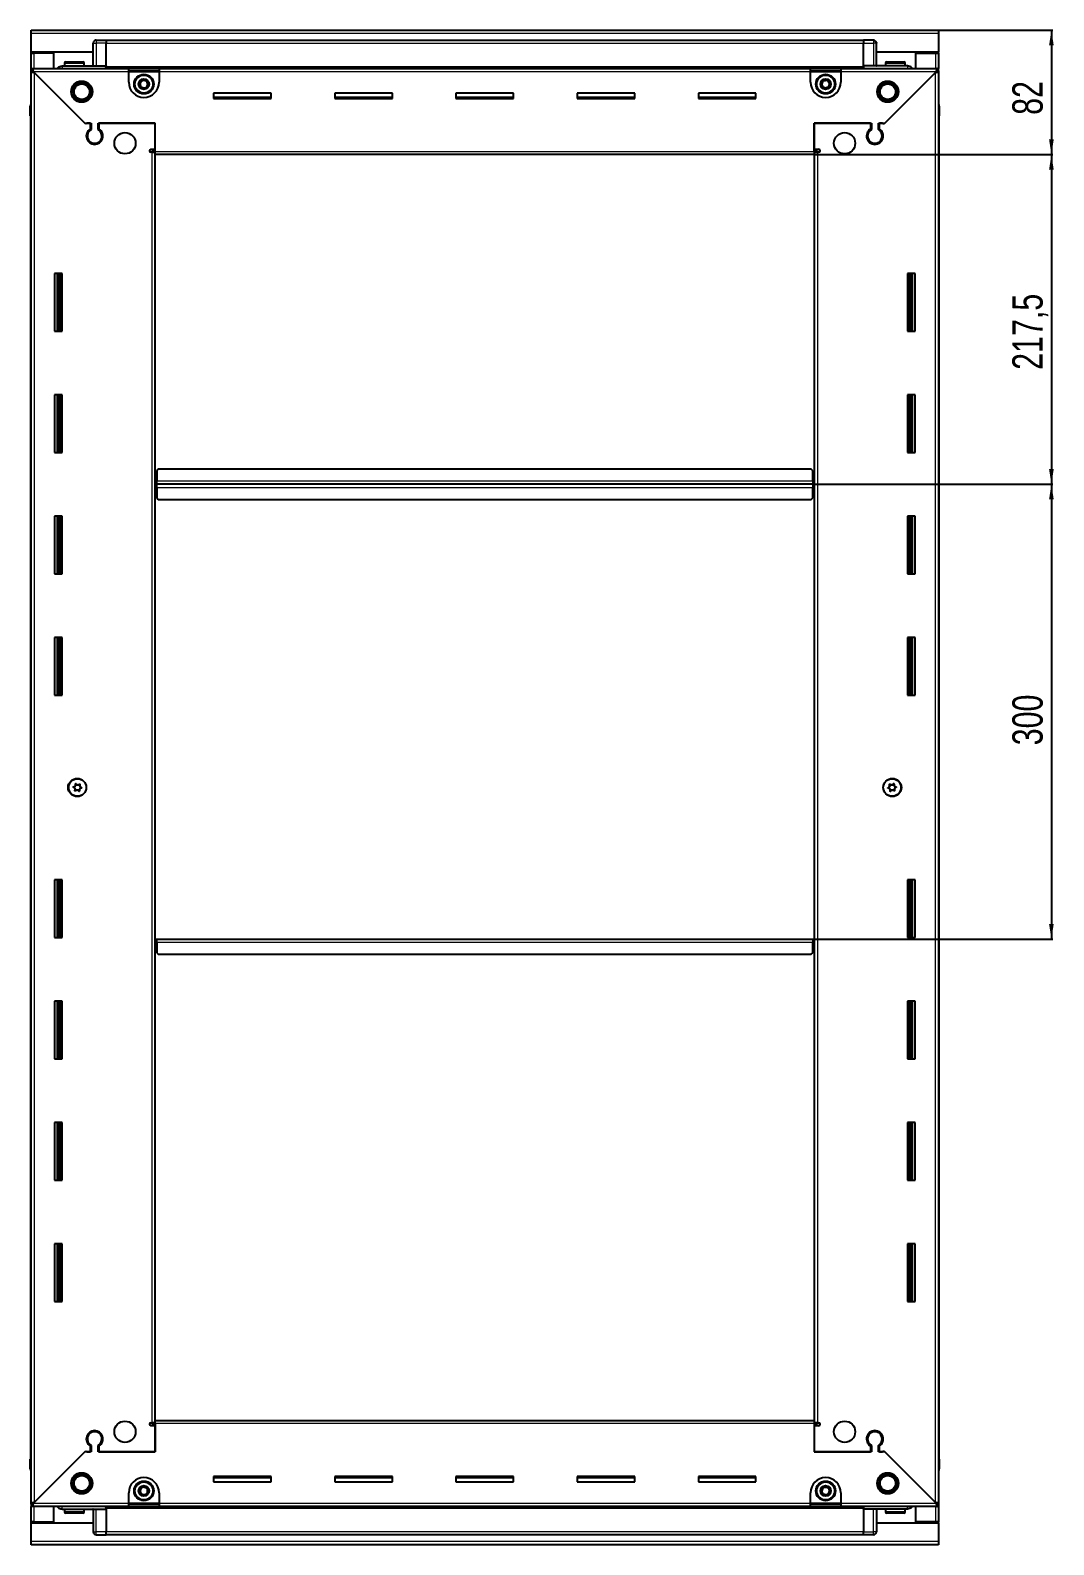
# Model space of a CAD drawing. Header units: millimetres. Extents: x 877 to 2831, y 216 to 1828.
# Drawn here: x 2156 to 2831, y 649 to 1648 of the extents above; entities that cross this region are included whole.
import ezdxf

# ---------------------------------------------------------------- set-up
doc = ezdxf.new("R2010")
doc.units = ezdxf.units.MM
doc.layers.add('FORMAT', color=7, linetype='Continuous')
doc.styles.add('SLDTEXTSTYLE0', font='TXT', dxfattribs={"width": 0.75})
doc.dimstyles.new('SLDDIMSTYLE0', dxfattribs={"dimtxt": 20, "dimasz": 10, "dimexe": 0, "dimexo": 0.0625, "dimgap": 5, "dimtad": 2, "dimdec": 1, "dimrnd": 1e-09, "dimzin": 12, "dimdsep": 46, "dimtxsty": 'SLDTEXTSTYLE0', "dimsah": 1, "dimcen": 0.09, "dimadec": 0, "dimazin": 3, "dimtfac": 1, "dimtofl": 0, "dimtmove": 0, "dimatfit": 3, "dimfxl": 0, "dimfrac": 2, "dimtolj": 1, "dimtzin": 12, "dimarcsym": 0})

# ---------------------------------------------------------------- blocks, each defined once
blk = doc.blocks.new('_D_6')
at = {"layer": 'FORMAT'}
for p, q in [((2755.36, 1647.66), (2830.85, 1647.66)), ((2829.85, 1647.66), (2829.85, 1565.66)), ((2673.36, 1565.66), (2830.85, 1565.66))]:
    blk.add_line(p, q, dxfattribs=at)
for points in [[(2829.85, 1647.66), (2828.31, 1637.66), (2831.39, 1637.66)], [(2829.85, 1565.66), (2831.39, 1575.66), (2828.31, 1575.66)]]:
    blk.add_solid(points, dxfattribs=at)
at = {"layer": 'FORMAT', "insert": (2804.07, 1591.88), "char_height": 20, "attachment_point": 1, "rotation": 90, "style": 'SLDTEXTSTYLE0'}
blk.add_mtext('82', dxfattribs=at)
blk = doc.blocks.new('_D_7')
at = {"layer": 'FORMAT'}
for p, q in [((2673.36, 1565.66), (2830.85, 1565.66)), ((2829.85, 1565.66), (2829.85, 1348.16)), ((2672.36, 1348.16), (2830.85, 1348.16))]:
    blk.add_line(p, q, dxfattribs=at)
for points in [[(2829.85, 1565.66), (2828.31, 1555.66), (2831.39, 1555.66)], [(2829.85, 1348.16), (2831.39, 1358.16), (2828.31, 1358.16)]]:
    blk.add_solid(points, dxfattribs=at)
at = {"layer": 'FORMAT', "insert": (2804.07, 1423.66), "char_height": 20, "attachment_point": 1, "rotation": 90, "style": 'SLDTEXTSTYLE0'}
blk.add_mtext('217,5', dxfattribs=at)
blk = doc.blocks.new('_D_8')
at = {"layer": 'FORMAT'}
for p, q in [((2672.36, 1348.16), (2830.85, 1348.16)), ((2829.85, 1348.16), (2829.85, 1048.16)), ((2672.36, 1048.16), (2830.85, 1048.16))]:
    blk.add_line(p, q, dxfattribs=at)
for points in [[(2829.85, 1348.16), (2828.31, 1338.16), (2831.39, 1338.16)], [(2829.85, 1048.16), (2831.39, 1058.16), (2828.31, 1058.16)]]:
    blk.add_solid(points, dxfattribs=at)
at = {"layer": 'FORMAT', "insert": (2804.07, 1175.99), "char_height": 20, "attachment_point": 1, "rotation": 90, "style": 'SLDTEXTSTYLE0'}
blk.add_mtext('300', dxfattribs=at)

msp = doc.modelspace()

# ---------------------------------------------------------------- linework, layer by layer
at = {"color": 7, "linetype": 'Continuous', "lineweight": 25}
for p, q in [((2156.35, 1645.56), (2156.35, 1647.66)), ((2156.35, 1647.66), (2755.35, 1647.66)), ((2156.35, 1633.16), (2156.35, 1645.56)), ((2197.35, 1624.16), (2197.35, 1639.16)), ((2198.03, 1640.66), (2198.03, 1640.66)), ((2199.35, 1641.16), (2205.85, 1641.16)), ((2199.35, 1641.16), (2205.85, 1641.16)), ((2205.85, 1641.16), (2205.85, 1641.16)), ((2205.85, 1641.16), (2205.85, 1641.16)), ((2205.85, 1641.16), (2205.85, 1639.16)), ((2705.85, 1641.01), (2205.85, 1641.01)), ((2205.85, 1624.16), (2205.85, 1639.16)), ((2705.85, 1641.16), (2705.85, 1641.16)), ((2712.35, 1641.16), (2705.85, 1641.16)), ((2712.35, 1641.16), (2705.85, 1641.16)), ((2705.85, 1641.16), (2705.85, 1639.16)), ((2705.85, 1624.16), (2705.85, 1639.16)), ((2714.35, 1639.16), (2714.35, 1639.16)), ((2714.35, 1624.16), (2714.35, 1639.16)), ((2755.35, 1647.66), (2755.35, 1645.56)), ((2755.35, 1645.56), (2755.35, 1633.16)), ((2197.35, 1633.16), (2156.35, 1633.16)), ((2156.35, 1632.66), (2156.35, 1633.16)), ((2156.35, 1622.41), (2156.35, 1632.66)), ((2156.35, 1632.66), (2158.45, 1632.66)), ((2157.85, 1632.66), (2157.85, 1633.16)), ((2171.35, 1632.66), (2158.45, 1632.66)), ((2171.35, 1622.41), (2171.35, 1632.66)), ((2755.35, 1633.16), (2714.35, 1633.16)), ((2740.35, 1622.41), (2740.35, 1632.66)), ((2740.35, 1632.66), (2753.25, 1632.66)), ((2753.25, 1632.66), (2755.35, 1632.66)), ((2753.85, 1632.66), (2753.85, 1633.16)), ((2755.35, 1632.66), (2755.35, 1633.16)), ((2755.35, 1632.66), (2755.35, 1622.41)), ((2156.35, 1620.91), (2156.35, 1622.41)), ((2156.35, 1622.41), (2157.35, 1622.41)), ((2156.35, 1620.41), (2156.35, 1620.91)), ((2156.35, 1620.91), (2157.35, 1620.91)), ((2156.35, 675.91), (2156.35, 1620.41)), ((2157.85, 1620.41), (2156.35, 1620.41)), ((2157.35, 1620.91), (2157.35, 1622.41)), ((2157.35, 1622.41), (2220.85, 1622.41)), ((2157.95, 1620.31), (2191.85, 1586.41)), ((2192.55, 1585.71), (2158.45, 1619.81)), ((2176.85, 1624.16), (2205.85, 1624.16)), ((2178.35, 1626.06), (2178.35, 1624.16)), ((2179.15, 1626.86), (2190.55, 1626.86)), ((2191.35, 1624.16), (2191.35, 1626.06)), ((2205.78, 1622.41), (2205.85, 1624.13)), ((2205.85, 1624.16), (2205.85, 1623.66)), ((2205.85, 1623.01), (2705.85, 1623.01)), ((2220.85, 1620.31), (2220.85, 1622.41)), ((2220.85, 1622.41), (2240.85, 1622.41)), ((2220.85, 1620.91), (2240.85, 1620.91)), ((2220.85, 1613.41), (2220.85, 1620.31)), ((2240.85, 1622.41), (2670.85, 1622.41)), ((2240.85, 1622.41), (2240.85, 1620.31)), ((2240.85, 1620.31), (2240.85, 1613.41)), ((2670.85, 1620.31), (2670.85, 1622.41)), ((2670.85, 1622.41), (2690.85, 1622.41)), ((2670.85, 1620.91), (2690.85, 1620.91)), ((2670.85, 1613.41), (2670.85, 1620.31)), ((2690.85, 1622.41), (2754.35, 1622.41)), ((2690.85, 1622.41), (2690.85, 1620.31)), ((2690.85, 1620.31), (2690.85, 1613.41)), ((2705.85, 1624.16), (2705.85, 1623.66)), ((2734.85, 1624.16), (2705.85, 1624.16)), ((2705.85, 1624.13), (2705.93, 1622.41)), ((2753.25, 1619.81), (2719.15, 1585.71)), ((2719.85, 1586.41), (2753.75, 1620.31)), ((2720.35, 1626.06), (2720.35, 1624.16)), ((2721.15, 1626.86), (2732.55, 1626.86)), ((2733.35, 1624.16), (2733.35, 1626.06)), ((2753.85, 1620.41), (2755.35, 1620.41)), ((2754.35, 1620.91), (2754.35, 1622.41)), ((2754.35, 1622.41), (2755.35, 1622.41)), ((2754.35, 1620.91), (2755.35, 1620.91)), ((2755.35, 1620.91), (2755.35, 1622.41)), ((2755.35, 1620.91), (2755.35, 1620.41)), ((2755.35, 1620.41), (2755.35, 675.91)), ((2314.85, 1606.16), (2276.85, 1606.16)), ((2276.85, 1606.16), (2276.85, 1602.66)), ((2314.85, 1603.41), (2276.85, 1603.41)), ((2276.85, 1602.66), (2314.85, 1602.66)), ((2314.85, 1602.66), (2314.85, 1606.16)), ((2394.85, 1606.16), (2356.85, 1606.16)), ((2356.85, 1606.16), (2356.85, 1602.66)), ((2394.85, 1603.41), (2356.85, 1603.41)), ((2356.85, 1602.66), (2394.85, 1602.66)), ((2394.85, 1602.66), (2394.85, 1606.16)), ((2474.85, 1606.16), (2436.85, 1606.16)), ((2436.85, 1606.16), (2436.85, 1602.66)), ((2474.85, 1603.41), (2436.85, 1603.41)), ((2436.85, 1602.66), (2474.85, 1602.66)), ((2474.85, 1602.66), (2474.85, 1606.16)), ((2554.85, 1606.16), (2516.85, 1606.16)), ((2516.85, 1606.16), (2516.85, 1602.66)), ((2554.85, 1603.41), (2516.85, 1603.41)), ((2516.85, 1602.66), (2554.85, 1602.66)), ((2554.85, 1602.66), (2554.85, 1606.16)), ((2634.85, 1606.16), (2596.85, 1606.16)), ((2596.85, 1606.16), (2596.85, 1602.66)), ((2634.85, 1603.41), (2596.85, 1603.41)), ((2596.85, 1602.66), (2634.85, 1602.66)), ((2634.85, 1602.66), (2634.85, 1606.16)), ((2755.35, 1598.98), (2755.35, 1598.98)), ((2155.85, 1597.66), (2155.85, 1591.16)), ((2155.85, 1591.16), (2155.85, 1597.66)), ((2155.85, 1591.16), (2155.85, 1591.16)), ((2156.35, 1591.16), (2155.85, 1591.16)), ((2156, 1591.16), (2156, 705.16)), ((2755.35, 1591.16), (2755.85, 1591.16)), ((2755.7, 705.16), (2755.7, 1591.16)), ((2755.85, 1597.66), (2755.85, 1591.16)), ((2755.85, 1591.16), (2755.85, 1597.66)), ((2755.85, 1591.16), (2755.85, 1591.16)), ((2755.85, 1591.16), (2755.85, 1591.16)), ((2191.85, 1586.41), (2196.05, 1586.41)), ((2193.25, 1586.41), (2192.55, 1585.71)), ((2195.35, 1586.41), (2193.25, 1586.41)), ((2195.35, 1586.41), (2195.35, 1582.52)), ((2196.05, 1586.41), (2196.05, 1582.12)), ((2200.65, 1586.41), (2238.35, 1586.41)), ((2200.65, 1582.12), (2200.65, 1586.41)), ((2201.35, 1582.52), (2201.35, 1586.41)), ((2238.35, 1586.41), (2201.35, 1586.41)), ((2238.35, 1567.76), (2238.35, 1586.41)), ((2238.35, 1569.16), (2238.35, 1586.41)), ((2673.35, 1586.41), (2711.05, 1586.41)), ((2673.35, 1567.76), (2673.35, 1586.41)), ((2673.35, 1586.41), (2673.35, 1569.16)), ((2710.35, 1586.41), (2673.35, 1586.41)), ((2710.35, 1586.41), (2710.35, 1582.52)), ((2711.05, 1586.41), (2711.05, 1582.12)), ((2715.65, 1586.41), (2719.85, 1586.41)), ((2715.65, 1582.12), (2715.65, 1586.41)), ((2718.45, 1586.41), (2716.35, 1586.41)), ((2716.35, 1582.52), (2716.35, 1586.41)), ((2719.15, 1585.71), (2718.45, 1586.41)), ((2196.35, 1573.55), (2196.35, 1572.79)), ((2235.5, 1569.16), (2238.35, 1569.16)), ((2673.35, 1569.16), (2676.2, 1569.16)), ((2715.35, 1573.55), (2715.35, 1572.79)), ((2236.25, 1567.16), (2235.5, 1567.16)), ((2236.25, 1567.16), (2238.35, 1567.16)), ((2238.35, 1568.16), (2236.35, 1568.16)), ((2236.35, 1568.16), (2236.35, 1567.16)), ((2238.35, 1565.66), (2238.35, 1567.76)), ((2673.35, 1565.66), (2238.35, 1565.66)), ((2238.35, 730.66), (2238.35, 1565.66)), ((2675.35, 1568.16), (2673.35, 1568.16)), ((2673.35, 1567.76), (2673.35, 1565.66)), ((2673.35, 1567.16), (2675.45, 1567.16)), ((2673.35, 1565.66), (2673.35, 730.66)), ((2675.35, 1567.16), (2675.35, 1568.16)), ((2676.2, 1567.16), (2675.45, 1567.16)), ((2176.85, 1487.16), (2171.85, 1487.16)), ((2171.85, 1487.16), (2171.85, 1449.16)), ((2174, 1449.16), (2174, 1487.16)), ((2175.79, 1449.16), (2175.79, 1487.16)), ((2175.83, 1449.16), (2175.83, 1487.16)), ((2176.85, 1449.16), (2176.85, 1487.16)), ((2734.85, 1487.16), (2734.85, 1449.16)), ((2739.85, 1487.16), (2734.85, 1487.16)), ((2735.87, 1487.16), (2735.87, 1449.16)), ((2735.91, 1487.16), (2735.91, 1449.16)), ((2737.7, 1487.16), (2737.7, 1449.16)), ((2739.85, 1449.16), (2739.85, 1487.16)), ((2171.85, 1449.16), (2176.85, 1449.16)), ((2734.85, 1449.16), (2739.85, 1449.16)), ((2176.85, 1407.16), (2171.85, 1407.16)), ((2171.85, 1407.16), (2171.85, 1369.16)), ((2174, 1369.16), (2174, 1407.16)), ((2175.79, 1369.16), (2175.79, 1407.16)), ((2175.83, 1369.16), (2175.83, 1407.16)), ((2176.85, 1369.16), (2176.85, 1407.16)), ((2734.85, 1407.16), (2734.85, 1369.16)), ((2739.85, 1407.16), (2734.85, 1407.16)), ((2735.87, 1407.16), (2735.87, 1369.16)), ((2735.91, 1407.16), (2735.91, 1369.16)), ((2737.7, 1407.16), (2737.7, 1369.16)), ((2739.85, 1369.16), (2739.85, 1407.16)), ((2171.85, 1369.16), (2176.85, 1369.16)), ((2734.85, 1369.16), (2739.85, 1369.16)), ((2239.35, 1351.01), (2239.1, 1351.01)), ((2239.1, 1351.01), (2239.1, 1348.16)), ((2240.35, 1358.16), (2239.35, 1357.16)), ((2239.35, 1357.16), (2239.35, 1350.26)), ((2239.35, 1348.16), (2239.35, 1350.26)), ((2671.35, 1358.16), (2240.35, 1358.16)), ((2672.35, 1357.16), (2671.35, 1358.16)), ((2672.35, 1350.26), (2672.35, 1357.16)), ((2672.6, 1351.01), (2672.35, 1351.01)), ((2672.35, 1350.26), (2672.35, 1348.16)), ((2672.6, 1348.16), (2672.6, 1351.01)), ((2239.1, 1348.16), (2238.35, 1348.16)), ((2239.1, 1348.16), (2239.1, 1345.31)), ((2239.1, 1345.31), (2239.35, 1345.31)), ((2239.35, 1346.06), (2239.35, 1348.16)), ((2672.35, 1348.16), (2239.35, 1348.16)), ((2239.35, 1346.06), (2239.35, 1339.16)), ((2239.35, 1339.16), (2240.35, 1338.16)), ((2671.35, 1338.16), (2672.35, 1339.16)), ((2672.35, 1348.16), (2672.35, 1346.06)), ((2672.35, 1339.16), (2672.35, 1346.06)), ((2672.35, 1345.31), (2672.6, 1345.31)), ((2672.6, 1345.31), (2672.6, 1348.16)), ((2673.35, 1348.16), (2672.6, 1348.16)), ((2240.35, 1338.16), (2671.35, 1338.16)), ((2176.85, 1327.16), (2171.85, 1327.16)), ((2171.85, 1327.16), (2171.85, 1289.16)), ((2174, 1289.16), (2174, 1327.16)), ((2175.79, 1289.16), (2175.79, 1327.16)), ((2175.83, 1289.16), (2175.83, 1327.16)), ((2176.85, 1289.16), (2176.85, 1327.16)), ((2734.85, 1327.16), (2734.85, 1289.16)), ((2739.85, 1327.16), (2734.85, 1327.16)), ((2735.87, 1327.16), (2735.87, 1289.16)), ((2735.91, 1327.16), (2735.91, 1289.16)), ((2737.7, 1327.16), (2737.7, 1289.16)), ((2739.85, 1289.16), (2739.85, 1327.16)), ((2171.85, 1289.16), (2176.85, 1289.16)), ((2734.85, 1289.16), (2739.85, 1289.16)), ((2176.85, 1247.16), (2171.85, 1247.16)), ((2171.85, 1247.16), (2171.85, 1209.16)), ((2174, 1209.16), (2174, 1247.16)), ((2175.79, 1209.16), (2175.79, 1247.16)), ((2175.83, 1209.16), (2175.83, 1247.16)), ((2176.85, 1209.16), (2176.85, 1247.16)), ((2734.85, 1247.16), (2734.85, 1209.16)), ((2739.85, 1247.16), (2734.85, 1247.16)), ((2735.87, 1247.16), (2735.87, 1209.16)), ((2735.91, 1247.16), (2735.91, 1209.16)), ((2737.7, 1247.16), (2737.7, 1209.16)), ((2739.85, 1209.16), (2739.85, 1247.16)), ((2171.85, 1209.16), (2176.85, 1209.16)), ((2734.85, 1209.16), (2739.85, 1209.16)), ((2176.85, 1087.16), (2171.85, 1087.16)), ((2171.85, 1087.16), (2171.85, 1049.16)), ((2174, 1049.16), (2174, 1087.16)), ((2175.79, 1049.16), (2175.79, 1087.16)), ((2175.83, 1049.16), (2175.83, 1087.16)), ((2176.85, 1049.16), (2176.85, 1087.16)), ((2734.85, 1087.16), (2734.85, 1049.16)), ((2739.85, 1087.16), (2734.85, 1087.16)), ((2735.87, 1087.16), (2735.87, 1049.16)), ((2735.91, 1087.16), (2735.91, 1049.16)), ((2737.7, 1087.16), (2737.7, 1049.16)), ((2739.85, 1049.16), (2739.85, 1087.16)), ((2171.85, 1049.16), (2176.85, 1049.16)), ((2734.85, 1049.16), (2739.85, 1049.16)), ((2238.35, 1048.16), (2239.1, 1048.16)), ((2239.1, 1048.16), (2239.1, 1045.31)), ((2239.1, 1045.31), (2239.35, 1045.31)), ((2239.35, 1046.06), (2239.35, 1048.16)), ((2239.35, 1048.16), (2672.35, 1048.16)), ((2239.35, 1046.06), (2239.35, 1039.16)), ((2239.35, 1039.16), (2240.35, 1038.16)), ((2671.35, 1038.16), (2672.35, 1039.16)), ((2672.35, 1048.16), (2672.35, 1046.06)), ((2672.35, 1039.16), (2672.35, 1046.06)), ((2672.35, 1045.31), (2672.6, 1045.31)), ((2672.6, 1045.31), (2672.6, 1048.16)), ((2672.6, 1048.16), (2673.35, 1048.16)), ((2240.35, 1038.16), (2671.35, 1038.16)), ((2176.85, 1007.16), (2171.85, 1007.16)), ((2171.85, 1007.16), (2171.85, 969.16)), ((2174, 969.16), (2174, 1007.16)), ((2175.79, 969.16), (2175.79, 1007.16)), ((2175.83, 969.16), (2175.83, 1007.16)), ((2176.85, 969.16), (2176.85, 1007.16)), ((2734.85, 1007.16), (2734.85, 969.16)), ((2739.85, 1007.16), (2734.85, 1007.16)), ((2735.87, 1007.16), (2735.87, 969.16)), ((2735.91, 1007.16), (2735.91, 969.16)), ((2737.7, 1007.16), (2737.7, 969.16)), ((2739.85, 969.16), (2739.85, 1007.16)), ((2171.85, 969.16), (2176.85, 969.16)), ((2734.85, 969.16), (2739.85, 969.16)), ((2176.85, 927.16), (2171.85, 927.16)), ((2171.85, 927.16), (2171.85, 889.16)), ((2174, 889.16), (2174, 927.16)), ((2175.79, 889.16), (2175.79, 927.16)), ((2175.83, 889.16), (2175.83, 927.16)), ((2176.85, 889.16), (2176.85, 927.16)), ((2734.85, 927.16), (2734.85, 889.16)), ((2739.85, 927.16), (2734.85, 927.16)), ((2735.87, 927.16), (2735.87, 889.16)), ((2735.91, 927.16), (2735.91, 889.16)), ((2737.7, 927.16), (2737.7, 889.16)), ((2739.85, 889.16), (2739.85, 927.16)), ((2171.85, 889.16), (2176.85, 889.16)), ((2734.85, 889.16), (2739.85, 889.16)), ((2176.85, 847.16), (2171.85, 847.16)), ((2171.85, 847.16), (2171.85, 809.16)), ((2174, 809.16), (2174, 847.16)), ((2175.79, 809.16), (2175.79, 847.16)), ((2175.83, 809.16), (2175.83, 847.16)), ((2176.85, 809.16), (2176.85, 847.16)), ((2734.85, 847.16), (2734.85, 809.16)), ((2739.85, 847.16), (2734.85, 847.16)), ((2735.87, 847.16), (2735.87, 809.16)), ((2735.91, 847.16), (2735.91, 809.16)), ((2737.7, 847.16), (2737.7, 809.16)), ((2739.85, 809.16), (2739.85, 847.16)), ((2171.85, 809.16), (2176.85, 809.16)), ((2734.85, 809.16), (2739.85, 809.16)), ((2238.35, 728.56), (2238.35, 730.66)), ((2238.35, 730.66), (2673.35, 730.66)), ((2673.35, 730.66), (2673.35, 728.56)), ((2196.35, 723.53), (2196.35, 722.77)), ((2235.5, 729.16), (2236.25, 729.16)), ((2238.35, 727.16), (2235.5, 727.16)), ((2238.35, 729.16), (2236.25, 729.16)), ((2236.35, 729.16), (2236.35, 728.16)), ((2236.35, 728.16), (2238.35, 728.16)), ((2238.35, 728.56), (2238.35, 709.91)), ((2238.35, 709.91), (2238.35, 727.16)), ((2675.45, 729.16), (2673.35, 729.16)), ((2673.35, 728.56), (2673.35, 709.91)), ((2673.35, 728.16), (2675.35, 728.16)), ((2673.35, 727.16), (2673.35, 709.91)), ((2676.2, 727.16), (2673.35, 727.16)), ((2675.35, 728.16), (2675.35, 729.16)), ((2675.45, 729.16), (2676.2, 729.16)), ((2715.35, 723.53), (2715.35, 722.77)), ((2191.85, 709.91), (2157.95, 676.01)), ((2158.45, 676.51), (2192.55, 710.61)), ((2196.05, 709.91), (2191.85, 709.91)), ((2192.55, 710.61), (2193.25, 709.91)), ((2193.25, 709.91), (2195.35, 709.91)), ((2195.35, 713.8), (2195.35, 709.91)), ((2196.05, 714.2), (2196.05, 709.91)), ((2200.65, 709.91), (2200.65, 714.2)), ((2238.35, 709.91), (2200.65, 709.91)), ((2201.35, 709.91), (2201.35, 713.8)), ((2201.35, 709.91), (2238.35, 709.91)), ((2711.05, 709.91), (2673.35, 709.91)), ((2673.35, 709.91), (2710.35, 709.91)), ((2710.35, 713.8), (2710.35, 709.91)), ((2711.05, 714.2), (2711.05, 709.91)), ((2715.65, 709.91), (2715.65, 714.2)), ((2719.85, 709.91), (2715.65, 709.91)), ((2716.35, 709.91), (2716.35, 713.8)), ((2716.35, 709.91), (2718.45, 709.91)), ((2718.45, 709.91), (2719.15, 710.61)), ((2719.15, 710.61), (2753.25, 676.51)), ((2753.75, 676.01), (2719.85, 709.91)), ((2155.85, 705.16), (2155.85, 705.16)), ((2155.85, 698.66), (2155.85, 705.16)), ((2155.85, 705.16), (2155.85, 705.16)), ((2155.85, 705.16), (2155.85, 698.66)), ((2156.35, 705.16), (2155.85, 705.16)), ((2755.35, 705.16), (2755.85, 705.16)), ((2755.85, 705.16), (2755.85, 705.16)), ((2755.85, 698.66), (2755.85, 705.16)), ((2755.85, 705.16), (2755.85, 698.66)), ((2156.35, 697.34), (2156.35, 697.34)), ((2314.85, 693.66), (2276.85, 693.66)), ((2276.85, 693.66), (2276.85, 690.16)), ((2276.85, 692.91), (2314.85, 692.91)), ((2276.85, 690.16), (2314.85, 690.16)), ((2314.85, 690.16), (2314.85, 693.66)), ((2394.85, 693.66), (2356.85, 693.66)), ((2356.85, 693.66), (2356.85, 690.16)), ((2356.85, 692.91), (2394.85, 692.91)), ((2356.85, 690.16), (2394.85, 690.16)), ((2394.85, 690.16), (2394.85, 693.66)), ((2474.85, 693.66), (2436.85, 693.66)), ((2436.85, 693.66), (2436.85, 690.16)), ((2436.85, 692.91), (2474.85, 692.91)), ((2436.85, 690.16), (2474.85, 690.16)), ((2474.85, 690.16), (2474.85, 693.66)), ((2554.85, 693.66), (2516.85, 693.66)), ((2516.85, 693.66), (2516.85, 690.16)), ((2516.85, 692.91), (2554.85, 692.91)), ((2516.85, 690.16), (2554.85, 690.16)), ((2554.85, 690.16), (2554.85, 693.66)), ((2634.85, 693.66), (2596.85, 693.66)), ((2596.85, 693.66), (2596.85, 690.16)), ((2596.85, 692.91), (2634.85, 692.91)), ((2596.85, 690.16), (2634.85, 690.16)), ((2634.85, 690.16), (2634.85, 693.66)), ((2220.85, 676.01), (2220.85, 682.91)), ((2240.85, 682.91), (2240.85, 676.01)), ((2670.85, 676.01), (2670.85, 682.91)), ((2690.85, 682.91), (2690.85, 676.01)), ((2156.35, 675.41), (2156.35, 675.91)), ((2157.85, 675.91), (2156.35, 675.91)), ((2156.35, 675.41), (2156.35, 673.91)), ((2157.35, 675.41), (2156.35, 675.41)), ((2156.35, 663.66), (2156.35, 673.91)), ((2157.35, 673.91), (2156.35, 673.91)), ((2157.35, 675.41), (2157.35, 673.91)), ((2220.85, 673.91), (2157.35, 673.91)), ((2171.35, 663.66), (2171.35, 673.91)), ((2176.85, 672.16), (2205.85, 672.16)), ((2178.35, 672.16), (2178.35, 670.26)), ((2182.93, 669.46), (2179.15, 669.46)), ((2190.55, 669.46), (2182.93, 669.46)), ((2191.35, 670.26), (2191.35, 672.16)), ((2197.35, 672.16), (2197.35, 657.16)), ((2205.85, 672.19), (2205.78, 673.91)), ((2705.85, 673.31), (2205.85, 673.31)), ((2205.85, 672.16), (2205.85, 672.66)), ((2205.85, 672.16), (2205.85, 657.16)), ((2220.85, 673.91), (2220.85, 676.01)), ((2240.85, 675.41), (2220.85, 675.41)), ((2240.85, 673.91), (2220.85, 673.91)), ((2240.85, 676.01), (2240.85, 673.91)), ((2670.85, 673.91), (2240.85, 673.91)), ((2670.85, 673.91), (2670.85, 676.01)), ((2690.85, 675.41), (2670.85, 675.41)), ((2690.85, 673.91), (2670.85, 673.91)), ((2690.85, 676.01), (2690.85, 673.91)), ((2754.35, 673.91), (2690.85, 673.91)), ((2705.93, 673.91), (2705.85, 672.19)), ((2705.85, 672.16), (2705.85, 672.66)), ((2734.85, 672.16), (2705.85, 672.16)), ((2705.85, 672.16), (2705.85, 657.16)), ((2714.35, 672.16), (2714.35, 657.16)), ((2720.35, 672.16), (2720.35, 670.26)), ((2728.14, 669.46), (2721.15, 669.46)), ((2732.55, 669.46), (2728.14, 669.46)), ((2733.35, 670.26), (2733.35, 672.16)), ((2740.35, 663.66), (2740.35, 673.91)), ((2753.85, 675.91), (2755.35, 675.91)), ((2754.35, 675.41), (2754.35, 673.91)), ((2755.35, 675.41), (2754.35, 675.41)), ((2755.35, 673.91), (2754.35, 673.91)), ((2755.35, 675.91), (2755.35, 675.41)), ((2755.35, 675.41), (2755.35, 673.91)), ((2755.35, 673.91), (2755.35, 663.66)), ((2158.45, 663.66), (2156.35, 663.66)), ((2156.35, 663.16), (2156.35, 663.66)), ((2156.35, 663.16), (2197.35, 663.16)), ((2156.35, 650.76), (2156.35, 663.16)), ((2157.85, 663.16), (2157.85, 663.66)), ((2158.45, 663.66), (2171.35, 663.66)), ((2714.35, 663.16), (2755.35, 663.16)), ((2753.25, 663.66), (2740.35, 663.66)), ((2755.35, 663.66), (2753.25, 663.66)), ((2753.85, 663.16), (2753.85, 663.66)), ((2755.35, 663.16), (2755.35, 663.66)), ((2755.35, 663.16), (2755.35, 650.76)), ((2156.35, 648.66), (2156.35, 650.76)), ((2197.35, 657.16), (2197.35, 657.16)), ((2199.35, 655.16), (2205.85, 655.16)), ((2199.35, 655.16), (2205.85, 655.16)), ((2205.85, 655.16), (2205.85, 657.16)), ((2205.85, 655.31), (2705.85, 655.31)), ((2205.85, 655.16), (2205.85, 655.16)), ((2705.85, 655.16), (2705.85, 657.16)), ((2705.85, 655.16), (2705.85, 655.16)), ((2712.35, 655.16), (2705.85, 655.16)), ((2705.85, 655.16), (2705.85, 655.16)), ((2712.35, 655.16), (2705.85, 655.16)), ((2713.67, 655.66), (2713.67, 655.66)), ((2755.35, 650.76), (2755.35, 648.66)), ((2755.35, 648.66), (2156.35, 648.66))]:
    msp.add_line(p, q, dxfattribs=at)
at = {"color": 8, "linetype": 'Continuous', "lineweight": 18}
for p, q in [((2755.35, 1645.56), (2156.35, 1645.56)), ((2197.35, 1639.16), (2199.35, 1639.16)), ((2199.35, 1641.16), (2199.35, 1639.16)), ((2199.35, 1639.16), (2199.35, 1624.16)), ((2205.85, 1639.16), (2199.35, 1639.16)), ((2705.85, 1639.01), (2205.85, 1639.01)), ((2705.85, 1639.16), (2712.35, 1639.16)), ((2712.35, 1641.16), (2712.35, 1639.16)), ((2712.35, 1639.16), (2712.35, 1624.16)), ((2714.35, 1639.16), (2712.35, 1639.16)), ((2158.45, 1632.66), (2158.45, 1633.16)), ((2158.45, 1622.41), (2158.45, 1632.66)), ((2753.25, 1633.16), (2753.25, 1632.66)), ((2753.25, 1632.66), (2753.25, 1622.41)), ((2220.85, 1620.31), (2157.95, 1620.31)), ((2158.45, 1619.81), (2158.45, 676.51)), ((2178.35, 1626.06), (2191.35, 1626.06)), ((2705.85, 1623.66), (2205.85, 1623.66)), ((2705.85, 1622.42), (2205.85, 1622.42)), ((2220.85, 1620.31), (2240.85, 1620.31)), ((2670.85, 1620.31), (2240.85, 1620.31)), ((2670.85, 1620.31), (2690.85, 1620.31)), ((2753.75, 1620.31), (2690.85, 1620.31)), ((2720.35, 1626.06), (2733.35, 1626.06)), ((2753.25, 676.51), (2753.25, 1619.81)), ((2156.35, 1597.66), (2155.85, 1597.66)), ((2755.35, 1597.66), (2755.85, 1597.66)), ((2236.25, 729.16), (2236.25, 1567.16)), ((2238.35, 1567.76), (2673.35, 1567.76)), ((2675.45, 1567.16), (2675.45, 729.16)), ((2173.35, 1487.16), (2173.35, 1449.16)), ((2174.59, 1487.16), (2174.59, 1449.16)), ((2737.12, 1449.16), (2737.12, 1487.16)), ((2738.35, 1449.16), (2738.35, 1487.16)), ((2173.35, 1407.16), (2173.35, 1369.16)), ((2174.59, 1407.16), (2174.59, 1369.16)), ((2737.12, 1369.16), (2737.12, 1407.16)), ((2738.35, 1369.16), (2738.35, 1407.16)), ((2672.35, 1350.26), (2239.35, 1350.26)), ((2239.35, 1346.06), (2672.35, 1346.06)), ((2173.35, 1327.16), (2173.35, 1289.16)), ((2174.59, 1327.16), (2174.59, 1289.16)), ((2737.12, 1289.16), (2737.12, 1327.16)), ((2738.35, 1289.16), (2738.35, 1327.16)), ((2173.35, 1247.16), (2173.35, 1209.16)), ((2174.59, 1247.16), (2174.59, 1209.16)), ((2737.12, 1209.16), (2737.12, 1247.16)), ((2738.35, 1209.16), (2738.35, 1247.16)), ((2173.35, 1087.16), (2173.35, 1049.16)), ((2174.59, 1087.16), (2174.59, 1049.16)), ((2737.12, 1049.16), (2737.12, 1087.16)), ((2738.35, 1049.16), (2738.35, 1087.16)), ((2239.35, 1046.06), (2672.35, 1046.06)), ((2173.35, 1007.16), (2173.35, 969.16)), ((2174.59, 1007.16), (2174.59, 969.16)), ((2737.12, 969.16), (2737.12, 1007.16)), ((2738.35, 969.16), (2738.35, 1007.16)), ((2173.35, 927.16), (2173.35, 889.16)), ((2174.59, 927.16), (2174.59, 889.16)), ((2737.12, 889.16), (2737.12, 927.16)), ((2738.35, 889.16), (2738.35, 927.16)), ((2173.35, 847.16), (2173.35, 809.16)), ((2174.59, 847.16), (2174.59, 809.16)), ((2737.12, 809.16), (2737.12, 847.16)), ((2738.35, 809.16), (2738.35, 847.16)), ((2673.35, 728.56), (2238.35, 728.56)), ((2156.35, 698.66), (2155.85, 698.66)), ((2755.35, 698.66), (2755.85, 698.66)), ((2157.95, 676.01), (2220.85, 676.01)), ((2158.45, 663.66), (2158.45, 673.91)), ((2182.66, 670.26), (2178.35, 670.26)), ((2191.35, 670.26), (2182.66, 670.26)), ((2199.35, 657.16), (2199.35, 672.16)), ((2205.85, 673.89), (2705.85, 673.89)), ((2205.85, 672.66), (2705.85, 672.66)), ((2240.85, 676.01), (2220.85, 676.01)), ((2240.85, 676.01), (2670.85, 676.01)), ((2690.85, 676.01), (2670.85, 676.01)), ((2690.85, 676.01), (2753.75, 676.01)), ((2712.35, 657.16), (2712.35, 672.16)), ((2728.33, 670.26), (2720.35, 670.26)), ((2733.35, 670.26), (2728.33, 670.26)), ((2753.25, 673.91), (2753.25, 663.66)), ((2158.45, 663.16), (2158.45, 663.66)), ((2753.25, 663.66), (2753.25, 663.16)), ((2755.35, 650.76), (2156.35, 650.76)), ((2197.35, 657.16), (2199.35, 657.16)), ((2205.85, 657.16), (2199.35, 657.16)), ((2199.35, 655.16), (2199.35, 657.16)), ((2205.85, 657.31), (2705.85, 657.31)), ((2705.85, 657.16), (2712.35, 657.16)), ((2714.35, 657.16), (2712.35, 657.16)), ((2712.35, 655.16), (2712.35, 657.16))]:
    msp.add_line(p, q, dxfattribs=at)
at = {"color": 7, "linetype": 'Continuous', "lineweight": 25, "flags": 128}
msp.add_lwpolyline([(2714.21, 1639.91), (2714.31, 1639.55), (2714.35, 1639.16)], dxfattribs=at)
at = {"color": 7, "linetype": 'Continuous', "lineweight": 25}
for centre, radius in [((2230.85, 1612.16), 6.5), ((2680.85, 1612.16), 6.5), ((2189.85, 1607.16), 7), ((2189.85, 1607.16), 6.03), ((2189.85, 1607.16), 5.1), ((2230.85, 1612.16), 3.46), ((2680.85, 1612.16), 3.46), ((2721.85, 1607.16), 7), ((2721.85, 1607.16), 6.03), ((2721.85, 1607.16), 5.1), ((2218.35, 1573.16), 7), ((2693.35, 1573.16), 7), ((2186.85, 1148.16), 6), ((2187, 1148.16), 5.79), ((2187, 1148.16), 1.85), ((2724.85, 1148.16), 6), ((2724.7, 1148.16), 5.79), ((2724.7, 1148.16), 1.85), ((2218.35, 723.16), 7), ((2693.35, 723.16), 7), ((2189.85, 689.16), 7), ((2189.85, 689.16), 6.02), ((2189.85, 689.16), 5.1), ((2230.85, 684.16), 6.5), ((2680.85, 684.16), 6.5), ((2721.85, 689.16), 7), ((2721.85, 689.16), 6.03), ((2721.85, 689.16), 5.1), ((2230.85, 684.16), 3.46), ((2680.85, 684.16), 3.46)]:
    msp.add_circle(centre, radius, dxfattribs=at)
at = {"color": 8, "linetype": 'Continuous', "lineweight": 18}
for centre in [(2230.85, 1612.16), (2680.85, 1612.16), (2230.85, 684.16), (2680.85, 684.16)]:
    msp.add_circle(centre, 5.7, dxfattribs=at)
at = {"color": 7, "linetype": 'Continuous', "lineweight": 25}
for centre, radius, start, end in [((2199.35, 1639.16), 2, 90, 180), ((2199.35, 1639.16), 2, 123.94202, 131.40962), ((2199.35, 1639.16), 2, 90, 108.58003), ((2712.35, 1639.16), 2, 0, 90), ((2179.15, 1626.06), 0.8, 90, 180), ((2190.55, 1626.06), 0.8, 0, 90), ((2197.15, 1624.36), 0.2, 270, 0), ((2714.55, 1624.36), 0.2, 180, 270), ((2721.15, 1626.06), 0.8, 90, 180), ((2732.55, 1626.06), 0.8, 0, 90), ((2230.85, 1613.41), 10, 180, 270), ((2230.85, 1612.16), 2.5, 134.01559, 194.01559), ((2230.85, 1612.16), 2.5, 194.01559, 254.01559), ((2230.85, 1612.16), 2.5, 74.01559, 134.01559), ((2230.85, 1612.16), 2.5, 254.01559, 314.01559), ((2230.85, 1613.41), 10, 270, 0), ((2230.85, 1612.16), 2.5, 14.01559, 74.01559), ((2230.85, 1612.16), 2.5, 314.01559, 14.01559), ((2680.85, 1613.41), 10, 180, 270), ((2680.85, 1612.16), 2.5, 160.11158, 220.11158), ((2680.85, 1612.16), 2.5, 100.11158, 160.11158), ((2680.85, 1612.16), 2.5, 220.11158, 280.11158), ((2680.85, 1612.16), 2.5, 40.11158, 100.11158), ((2680.85, 1613.41), 10, 270, 0), ((2680.85, 1612.16), 2.5, 280.11158, 340.11158), ((2680.85, 1612.16), 2.5, 340.11158, 40.11158), ((2157.85, 1597.66), 2, 138.57492, 180), ((2157.85, 1597.66), 2, 138.59038, 180), ((2753.85, 1597.66), 2, 0, 41.40962), ((2198.35, 1577.91), 5.5, 123.05573, 56.94427), ((2198.35, 1577.91), 4.8, 118.63099, 61.36901), ((2713.35, 1577.91), 5.5, 123.05573, 56.94427), ((2713.35, 1577.91), 4.8, 118.63099, 61.36901), ((2235.5, 1568.16), 1, 90, 270), ((2676.2, 1568.16), 1, 270, 90), ((2198.35, 718.41), 5.5, 303.05573, 236.94427), ((2198.35, 718.41), 4.8, 298.63099, 241.36901), ((2235.5, 728.16), 1, 90, 270), ((2676.2, 728.16), 1, 270, 90), ((2713.35, 718.41), 5.5, 303.05573, 236.94427), ((2713.35, 718.41), 4.8, 298.63099, 241.36901), ((2157.85, 698.66), 2, 180, 221.40962), ((2230.85, 682.91), 10, 90, 180), ((2230.85, 682.91), 10, 0, 90), ((2680.85, 682.91), 10, 90, 180), ((2680.85, 682.91), 10, 0, 90), ((2753.85, 698.66), 2, 318.57492, 360), ((2753.85, 698.66), 2, 318.59038, 0), ((2230.85, 684.16), 2.5, 127.47401, 187.47401), ((2230.85, 684.16), 2.5, 187.47401, 247.47401), ((2230.85, 684.16), 2.5, 67.47401, 127.47401), ((2230.85, 684.16), 2.5, 247.47401, 307.47401), ((2230.85, 684.16), 2.5, 7.47401, 67.47401), ((2230.85, 684.16), 2.5, 307.47401, 7.47401), ((2680.85, 684.16), 2.5, 147.04236, 207.04236), ((2680.85, 684.16), 2.5, 207.04236, 267.04236), ((2680.85, 684.16), 2.5, 87.04236, 147.04236), ((2680.85, 684.16), 2.5, 267.04236, 327.04236), ((2680.85, 684.16), 2.5, 27.04236, 87.04236), ((2680.85, 684.16), 2.5, 327.04236, 27.04236), ((2179.15, 670.26), 0.8, 180, 270), ((2190.55, 670.26), 0.8, 270, 360), ((2197.15, 671.96), 0.2, 0, 90), ((2714.55, 671.96), 0.2, 90, 180), ((2721.15, 670.26), 0.8, 180, 270), ((2732.55, 670.26), 0.8, 270, 360), ((2199.35, 657.16), 2, 180, 270), ((2199.35, 657.16), 2, 180, 270), ((2712.35, 657.16), 2, 270, 0)]:
    msp.add_arc(centre, radius, start, end, dxfattribs=at)
for points, knots in [([(2156.35, 1620.41), (2156.38, 1620.36), (2156.43, 1620.27), (2156.82, 1620.14), (2157.38, 1620.01), (2157.96, 1619.9), (2158.33, 1619.83), (2158.45, 1619.81)], [0, 0, 0, 0, 0.230255, 0.448522, 0.666786, 0.88505, 1, 1, 1, 1]), ([(2157.95, 1620.31), (2157.91, 1620.56), (2157.82, 1621.06), (2157.68, 1621.7), (2157.55, 1622.16), (2157.44, 1622.38), (2157.38, 1622.4), (2157.35, 1622.41)], [0, 0, 0, 0, 0.2302553, 0.4485219, 0.6667858, 0.8850496, 1, 1, 1, 1]), ([(2173.64, 1622.41), (2173.76, 1622.61), (2174.14, 1623.26), (2175.3, 1623.97), (2176.33, 1624.09), (2176.85, 1624.16)], [0, 0, 0, 0, 0.1822499, 0.5911249, 1, 1, 1, 1]), ([(2205.85, 1624.16), (2205.85, 1624.12), (2205.85, 1624.05), (2205.85, 1623.43), (2205.85, 1622.85), (2205.85, 1622.45), (2205.85, 1622.42)], [0, 0, 0, 0, 0.324279, 0.648558, 0.972836, 1, 1, 1, 1]), ([(2705.85, 1624.16), (2705.85, 1624.12), (2705.85, 1624.05), (2705.85, 1623.43), (2705.85, 1622.85), (2705.85, 1622.45), (2705.85, 1622.42)], [0, 0, 0, 0, 0.324279, 0.648558, 0.972836, 1, 1, 1, 1]), ([(2738.07, 1622.41), (2737.95, 1622.61), (2737.56, 1623.26), (2736.41, 1623.97), (2735.37, 1624.09), (2734.85, 1624.16)], [0, 0, 0, 0, 0.18225, 0.591125, 1, 1, 1, 1]), ([(2753.25, 1619.81), (2753.51, 1619.85), (2754, 1619.94), (2754.64, 1620.08), (2755.11, 1620.21), (2755.33, 1620.32), (2755.35, 1620.39), (2755.35, 1620.41)], [0, 0, 0, 0, 0.2302553, 0.4485219, 0.6667858, 0.8850496, 1, 1, 1, 1]), ([(2754.35, 1622.41), (2754.31, 1622.38), (2754.22, 1622.33), (2754.08, 1621.94), (2753.95, 1621.38), (2753.84, 1620.8), (2753.78, 1620.43), (2753.75, 1620.31)], [0, 0, 0, 0, 0.230255, 0.448522, 0.666786, 0.88505, 1, 1, 1, 1]), ([(2228.08, 1612.95), (2228.45, 1613.31), (2229.14, 1613.98), (2229.83, 1614.65), (2230.15, 1614.96)], [0, 0, 0, 0, 0.534686, 1, 1, 1, 1]), ([(2228.78, 1610.15), (2228.69, 1610.49), (2228.49, 1611.29), (2228.25, 1612.25), (2228.11, 1612.83), (2228.08, 1612.95)], [0, 0, 0, 0, 0.362901, 0.866875, 1, 1, 1, 1]), ([(2231.55, 1609.36), (2231.06, 1609.5), (2230.13, 1609.77), (2229.21, 1610.03), (2228.78, 1610.15)], [0, 0, 0, 0, 0.534686, 1, 1, 1, 1]), ([(2230.15, 1614.96), (2230.65, 1614.82), (2231.58, 1614.55), (2232.5, 1614.29), (2232.93, 1614.16)], [0, 0, 0, 0, 0.534686, 1, 1, 1, 1]), ([(2233.63, 1611.36), (2233.26, 1611.01), (2232.56, 1610.34), (2231.87, 1609.67), (2231.55, 1609.36)], [0, 0, 0, 0, 0.534686, 1, 1, 1, 1]), ([(2232.93, 1614.16), (2232.96, 1614.04), (2233.1, 1613.46), (2233.34, 1612.5), (2233.54, 1611.7), (2233.63, 1611.36)], [0, 0, 0, 0, 0.1331247, 0.6370994, 1, 1, 1, 1]), ([(2678.01, 1611.65), (2678.05, 1611.77), (2678.26, 1612.33), (2678.59, 1613.27), (2678.87, 1614.04), (2678.99, 1614.37)], [0, 0, 0, 0, 0.133125, 0.637099, 1, 1, 1, 1]), ([(2679.87, 1609.44), (2679.54, 1609.84), (2678.92, 1610.58), (2678.3, 1611.31), (2678.01, 1611.65)], [0, 0, 0, 0, 0.534686, 1, 1, 1, 1]), ([(2678.99, 1614.37), (2679.5, 1614.46), (2680.45, 1614.63), (2681.39, 1614.79), (2681.83, 1614.87)], [0, 0, 0, 0, 0.534686, 1, 1, 1, 1]), ([(2682.71, 1609.95), (2682.2, 1609.86), (2681.25, 1609.69), (2680.31, 1609.52), (2679.87, 1609.44)], [0, 0, 0, 0, 0.5346859, 1, 1, 1, 1]), ([(2681.83, 1614.87), (2682.17, 1614.48), (2682.79, 1613.74), (2683.41, 1613.01), (2683.69, 1612.67)], [0, 0, 0, 0, 0.534686, 1, 1, 1, 1]), ([(2683.69, 1612.67), (2683.58, 1612.34), (2683.3, 1611.57), (2682.96, 1610.63), (2682.75, 1610.07), (2682.71, 1609.95)], [0, 0, 0, 0, 0.362901, 0.866875, 1, 1, 1, 1]), ([(2188.64, 1150.43), (2188.63, 1150.44), (2188.6, 1150.45), (2188.54, 1150.45), (2188.41, 1150.41), (2188.06, 1150.23), (2187.58, 1149.99), (2186.94, 1150.03), (2186.51, 1150.3), (2186.2, 1150.54), (2186, 1150.68), (2185.92, 1150.72), (2185.87, 1150.72), (2185.84, 1150.71), (2185.82, 1150.69), (2185.79, 1150.63), (2185.74, 1150.36), (2185.74, 1149.89), (2185.56, 1149.2), (2184.96, 1148.81), (2184.51, 1148.66), (2184.28, 1148.53), (2184.23, 1148.48), (2184.22, 1148.45), (2184.22, 1148.42), (2184.23, 1148.38), (2184.25, 1148.35), (2184.31, 1148.29), (2184.49, 1148.16), (2184.81, 1147.95), (2185.21, 1147.62), (2185.45, 1147.03), (2185.37, 1146.5), (2185.32, 1146.11), (2185.32, 1145.96), (2185.34, 1145.91), (2185.37, 1145.88), (2185.4, 1145.87), (2185.46, 1145.87), (2185.6, 1145.91), (2185.94, 1146.09), (2186.43, 1146.33), (2187.06, 1146.29), (2187.5, 1146.02), (2187.8, 1145.77), (2188, 1145.63), (2188.09, 1145.6), (2188.13, 1145.6), (2188.16, 1145.61), (2188.18, 1145.63), (2188.22, 1145.69), (2188.26, 1145.96), (2188.27, 1146.43), (2188.44, 1147.12), (2189.04, 1147.51), (2189.49, 1147.66), (2189.73, 1147.79), (2189.77, 1147.84), (2189.79, 1147.87), (2189.79, 1147.9), (2189.78, 1147.93), (2189.75, 1147.97), (2189.69, 1148.03), (2189.51, 1148.16), (2189.19, 1148.37), (2188.79, 1148.7), (2188.56, 1149.28), (2188.63, 1149.82), (2188.69, 1150.21), (2188.68, 1150.36), (2188.66, 1150.41), (2188.65, 1150.42), (2188.64, 1150.43)], [0, 0, 0, 0, 0.002009, 0.00442, 0.009365, 0.025528, 0.067705, 0.095786, 0.124646, 0.150342, 0.160519, 0.163394, 0.165697, 0.167245, 0.168874, 0.17077, 0.178606, 0.211994, 0.249994, 0.287995, 0.321383, 0.329219, 0.331115, 0.332744, 0.334292, 0.336217, 0.338535, 0.341318, 0.349662, 0.375358, 0.404217, 0.432298, 0.474475, 0.490639, 0.496669, 0.49844, 0.5, 0.502009, 0.50442, 0.509365, 0.525528, 0.567705, 0.595786, 0.624646, 0.650342, 0.660519, 0.663394, 0.665697, 0.667245, 0.668874, 0.67077, 0.678606, 0.711994, 0.749994, 0.787995, 0.821383, 0.829219, 0.831115, 0.832744, 0.834292, 0.836217, 0.838535, 0.841318, 0.849662, 0.875358, 0.904217, 0.932298, 0.974475, 0.990639, 0.996669, 0.99844, 1, 1, 1, 1]), ([(2723.07, 1150.43), (2723.06, 1150.42), (2723.04, 1150.4), (2723.02, 1150.35), (2723.02, 1150.2), (2723.07, 1149.82), (2723.15, 1149.28), (2722.91, 1148.7), (2722.51, 1148.37), (2722.18, 1148.15), (2721.99, 1148.01), (2721.93, 1147.94), (2721.92, 1147.9), (2721.92, 1147.87), (2721.93, 1147.84), (2721.98, 1147.79), (2722.21, 1147.66), (2722.66, 1147.51), (2723.26, 1147.12), (2723.44, 1146.43), (2723.44, 1145.96), (2723.49, 1145.69), (2723.52, 1145.63), (2723.54, 1145.61), (2723.57, 1145.6), (2723.61, 1145.6), (2723.65, 1145.61), (2723.72, 1145.65), (2723.91, 1145.78), (2724.21, 1146.02), (2724.64, 1146.29), (2725.28, 1146.33), (2725.76, 1146.08), (2726.11, 1145.91), (2726.25, 1145.87), (2726.31, 1145.87), (2726.34, 1145.89), (2726.37, 1145.92), (2726.38, 1145.97), (2726.39, 1146.12), (2726.33, 1146.5), (2726.26, 1147.03), (2726.49, 1147.62), (2726.89, 1147.95), (2727.22, 1148.16), (2727.41, 1148.3), (2727.47, 1148.38), (2727.49, 1148.42), (2727.49, 1148.45), (2727.47, 1148.48), (2727.43, 1148.53), (2727.19, 1148.66), (2726.74, 1148.81), (2726.14, 1149.2), (2725.97, 1149.89), (2725.96, 1150.36), (2725.92, 1150.63), (2725.88, 1150.69), (2725.86, 1150.71), (2725.83, 1150.72), (2725.8, 1150.72), (2725.75, 1150.7), (2725.68, 1150.67), (2725.5, 1150.54), (2725.2, 1150.3), (2724.76, 1150.03), (2724.13, 1149.99), (2723.64, 1150.23), (2723.29, 1150.41), (2723.15, 1150.45), (2723.09, 1150.45), (2723.07, 1150.44), (2723.07, 1150.43)], [0, 0, 0, 0, 0.002009, 0.00442, 0.009365, 0.025528, 0.067705, 0.095786, 0.124646, 0.150342, 0.160519, 0.163394, 0.165697, 0.167245, 0.168874, 0.17077, 0.178606, 0.211994, 0.249994, 0.287995, 0.321383, 0.329219, 0.331115, 0.332744, 0.334292, 0.336217, 0.338535, 0.341318, 0.349662, 0.375358, 0.404217, 0.432298, 0.474475, 0.490639, 0.496669, 0.49844, 0.5, 0.502009, 0.50442, 0.509365, 0.525528, 0.567705, 0.595786, 0.624646, 0.650342, 0.660519, 0.663394, 0.665697, 0.667245, 0.668874, 0.67077, 0.678606, 0.711994, 0.749994, 0.787995, 0.821383, 0.829219, 0.831115, 0.832744, 0.834292, 0.836217, 0.838535, 0.841318, 0.849662, 0.875358, 0.904217, 0.932298, 0.974475, 0.990639, 0.996669, 0.99844, 1, 1, 1, 1]), ([(2228.19, 685.26), (2228.28, 685.34), (2228.76, 685.7), (2229.55, 686.31), (2230.2, 686.81), (2230.48, 687.02)], [0, 0, 0, 0, 0.133125, 0.637099, 1, 1, 1, 1]), ([(2228.56, 682.4), (2228.49, 682.91), (2228.37, 683.87), (2228.24, 684.82), (2228.19, 685.26)], [0, 0, 0, 0, 0.534686, 1, 1, 1, 1]), ([(2231.23, 681.3), (2230.75, 681.49), (2229.86, 681.86), (2228.97, 682.23), (2228.56, 682.4)], [0, 0, 0, 0, 0.534686, 1, 1, 1, 1]), ([(2230.48, 687.02), (2230.95, 686.82), (2231.84, 686.45), (2232.73, 686.09), (2233.14, 685.91)], [0, 0, 0, 0, 0.534686, 1, 1, 1, 1]), ([(2233.52, 683.05), (2233.25, 682.84), (2232.59, 682.34), (2231.8, 681.74), (2231.33, 681.37), (2231.23, 681.3)], [0, 0, 0, 0, 0.362901, 0.866875, 1, 1, 1, 1]), ([(2233.14, 685.91), (2233.21, 685.4), (2233.34, 684.45), (2233.46, 683.5), (2233.52, 683.05)], [0, 0, 0, 0, 0.534686, 1, 1, 1, 1]), ([(2677.97, 684.31), (2678.25, 684.74), (2678.77, 685.55), (2679.3, 686.36), (2679.54, 686.73)], [0, 0, 0, 0, 0.534686, 1, 1, 1, 1]), ([(2679.28, 681.74), (2679.05, 682.2), (2678.61, 683.05), (2678.17, 683.91), (2677.97, 684.31)], [0, 0, 0, 0, 0.534686, 1, 1, 1, 1]), ([(2682.16, 681.59), (2681.82, 681.61), (2681, 681.65), (2680, 681.7), (2679.41, 681.73), (2679.28, 681.74)], [0, 0, 0, 0, 0.3629006, 0.8668753, 1, 1, 1, 1]), ([(2679.54, 686.73), (2679.66, 686.72), (2680.26, 686.69), (2681.26, 686.64), (2682.08, 686.6), (2682.42, 686.58)], [0, 0, 0, 0, 0.133125, 0.637099, 1, 1, 1, 1]), ([(2683.74, 684.01), (2683.45, 683.58), (2682.93, 682.77), (2682.41, 681.96), (2682.16, 681.59)], [0, 0, 0, 0, 0.534686, 1, 1, 1, 1]), ([(2682.42, 686.58), (2682.66, 686.12), (2683.1, 685.26), (2683.53, 684.41), (2683.74, 684.01)], [0, 0, 0, 0, 0.534686, 1, 1, 1, 1]), ([(2158.45, 676.51), (2158.2, 676.46), (2157.71, 676.37), (2157.06, 676.24), (2156.6, 676.11), (2156.38, 676), (2156.36, 675.93), (2156.35, 675.91)], [0, 0, 0, 0, 0.230255, 0.448522, 0.666786, 0.88505, 1, 1, 1, 1]), ([(2157.35, 673.91), (2157.4, 673.94), (2157.49, 673.99), (2157.62, 674.38), (2157.75, 674.94), (2157.86, 675.52), (2157.93, 675.88), (2157.95, 676.01)], [0, 0, 0, 0, 0.230255, 0.448522, 0.666786, 0.88505, 1, 1, 1, 1]), ([(2173.64, 673.91), (2173.76, 673.71), (2174.14, 673.06), (2175.3, 672.35), (2176.33, 672.22), (2176.85, 672.16)], [0, 0, 0, 0, 0.18225, 0.591125, 1, 1, 1, 1]), ([(2205.85, 672.16), (2205.85, 672.2), (2205.85, 672.27), (2205.85, 672.89), (2205.85, 673.45), (2205.85, 673.82), (2205.85, 673.83)], [0, 0, 0, 0, 0.3302662, 0.6605324, 0.9907986, 1, 1, 1, 1]), ([(2705.85, 672.16), (2705.85, 672.2), (2705.85, 672.27), (2705.85, 672.89), (2705.85, 673.45), (2705.85, 673.82), (2705.85, 673.83)], [0, 0, 0, 0, 0.330267, 0.660534, 0.990802, 1, 1, 1, 1]), ([(2738.07, 673.91), (2737.95, 673.71), (2737.56, 673.06), (2736.41, 672.35), (2735.37, 672.22), (2734.85, 672.16)], [0, 0, 0, 0, 0.18225, 0.591125, 1, 1, 1, 1]), ([(2755.35, 675.91), (2755.33, 675.95), (2755.27, 676.04), (2754.88, 676.18), (2754.32, 676.31), (2753.74, 676.42), (2753.38, 676.49), (2753.25, 676.51)], [0, 0, 0, 0, 0.230255, 0.448522, 0.666786, 0.88505, 1, 1, 1, 1]), ([(2753.75, 676.01), (2753.8, 675.76), (2753.89, 675.26), (2754.02, 674.62), (2754.15, 674.16), (2754.26, 673.94), (2754.33, 673.92), (2754.35, 673.91)], [0, 0, 0, 0, 0.2302553, 0.4485219, 0.6667858, 0.8850496, 1, 1, 1, 1])]:
    msp.add_open_spline(points, degree=3, knots=knots, dxfattribs=at)
for points in [[(2157.95, 1620.31), (2157.9, 1620.39), (2157.8, 1620.54), (2157.65, 1620.74), (2157.5, 1620.88), (2157.4, 1620.9), (2157.35, 1620.91)], [(2157.85, 1620.41), (2157.86, 1620.36), (2157.88, 1620.26), (2158.02, 1620.11), (2158.22, 1619.96), (2158.37, 1619.86), (2158.45, 1619.81)], [(2753.25, 1619.81), (2753.33, 1619.86), (2753.49, 1619.96), (2753.69, 1620.11), (2753.83, 1620.26), (2753.84, 1620.36), (2753.85, 1620.41)], [(2754.35, 1620.91), (2754.3, 1620.9), (2754.2, 1620.88), (2754.05, 1620.74), (2753.9, 1620.54), (2753.8, 1620.39), (2753.75, 1620.31)], [(2157.35, 675.41), (2157.4, 675.42), (2157.5, 675.44), (2157.65, 675.57), (2157.8, 675.77), (2157.9, 675.93), (2157.95, 676.01)], [(2158.45, 676.51), (2158.37, 676.46), (2158.22, 676.36), (2158.02, 676.21), (2157.88, 676.06), (2157.86, 675.96), (2157.85, 675.91)], [(2753.85, 675.91), (2753.84, 675.96), (2753.83, 676.06), (2753.69, 676.21), (2753.49, 676.36), (2753.33, 676.46), (2753.25, 676.51)], [(2753.75, 676.01), (2753.8, 675.93), (2753.9, 675.77), (2754.05, 675.57), (2754.2, 675.44), (2754.3, 675.42), (2754.35, 675.41)]]:
    msp.add_open_spline(points, degree=3, dxfattribs=at)
at = {"color": 8, "linetype": 'Continuous', "lineweight": 18}
for points, knots in [([(2176.85, 1624.16), (2176.85, 1624.11), (2176.85, 1624.04), (2176.85, 1623.6), (2176.85, 1623.15), (2176.85, 1622.74), (2176.85, 1622.46), (2176.85, 1622.41)], [0, 0, 0, 0, 0.359753, 0.553414, 0.751185, 0.948956, 1, 1, 1, 1]), ([(2734.85, 1624.16), (2734.85, 1624.11), (2734.85, 1624.04), (2734.85, 1623.6), (2734.85, 1623.15), (2734.85, 1622.74), (2734.85, 1622.46), (2734.85, 1622.41)], [0, 0, 0, 0, 0.3597529, 0.5534142, 0.7511852, 0.9489563, 1, 1, 1, 1]), ([(2176.85, 672.16), (2176.85, 672.21), (2176.85, 672.28), (2176.85, 672.71), (2176.85, 673.17), (2176.85, 673.58), (2176.85, 673.85), (2176.85, 673.91)], [0, 0, 0, 0, 0.359753, 0.553414, 0.751185, 0.948956, 1, 1, 1, 1]), ([(2734.85, 672.16), (2734.85, 672.21), (2734.85, 672.28), (2734.85, 672.71), (2734.85, 673.17), (2734.85, 673.58), (2734.85, 673.85), (2734.85, 673.91)], [0, 0, 0, 0, 0.359753, 0.553414, 0.751185, 0.948956, 1, 1, 1, 1])]:
    msp.add_open_spline(points, degree=3, knots=knots, dxfattribs=at)

# ---------------------------------------------------------------- dimensions: what is measured, and where the dimension line sits
at = {"layer": 'FORMAT'}
for base, p1, p2, picture, middle in [((2829.85, 1565.66), (2755.35, 1647.66), (2673.35, 1565.66), '_D_6', (2829.85, 1606.66)), ((2829.85, 1348.16), (2673.35, 1565.66), (2672.35, 1348.16), '_D_7', (2829.85, 1456.91)), ((2829.85, 1048.16), (2672.35, 1348.16), (2672.35, 1048.16), '_D_8', (2829.85, 1198.16))]:
    dim = msp.add_linear_dim(base=base, p1=p1, p2=p2, angle=90, dimstyle='SLDDIMSTYLE0', dxfattribs=at)
    dim.commit()
    dim.dimension.update_dxf_attribs({"geometry": picture, "text_midpoint": middle, "dimtype": 160})

doc.saveas('drawing.dxf')
